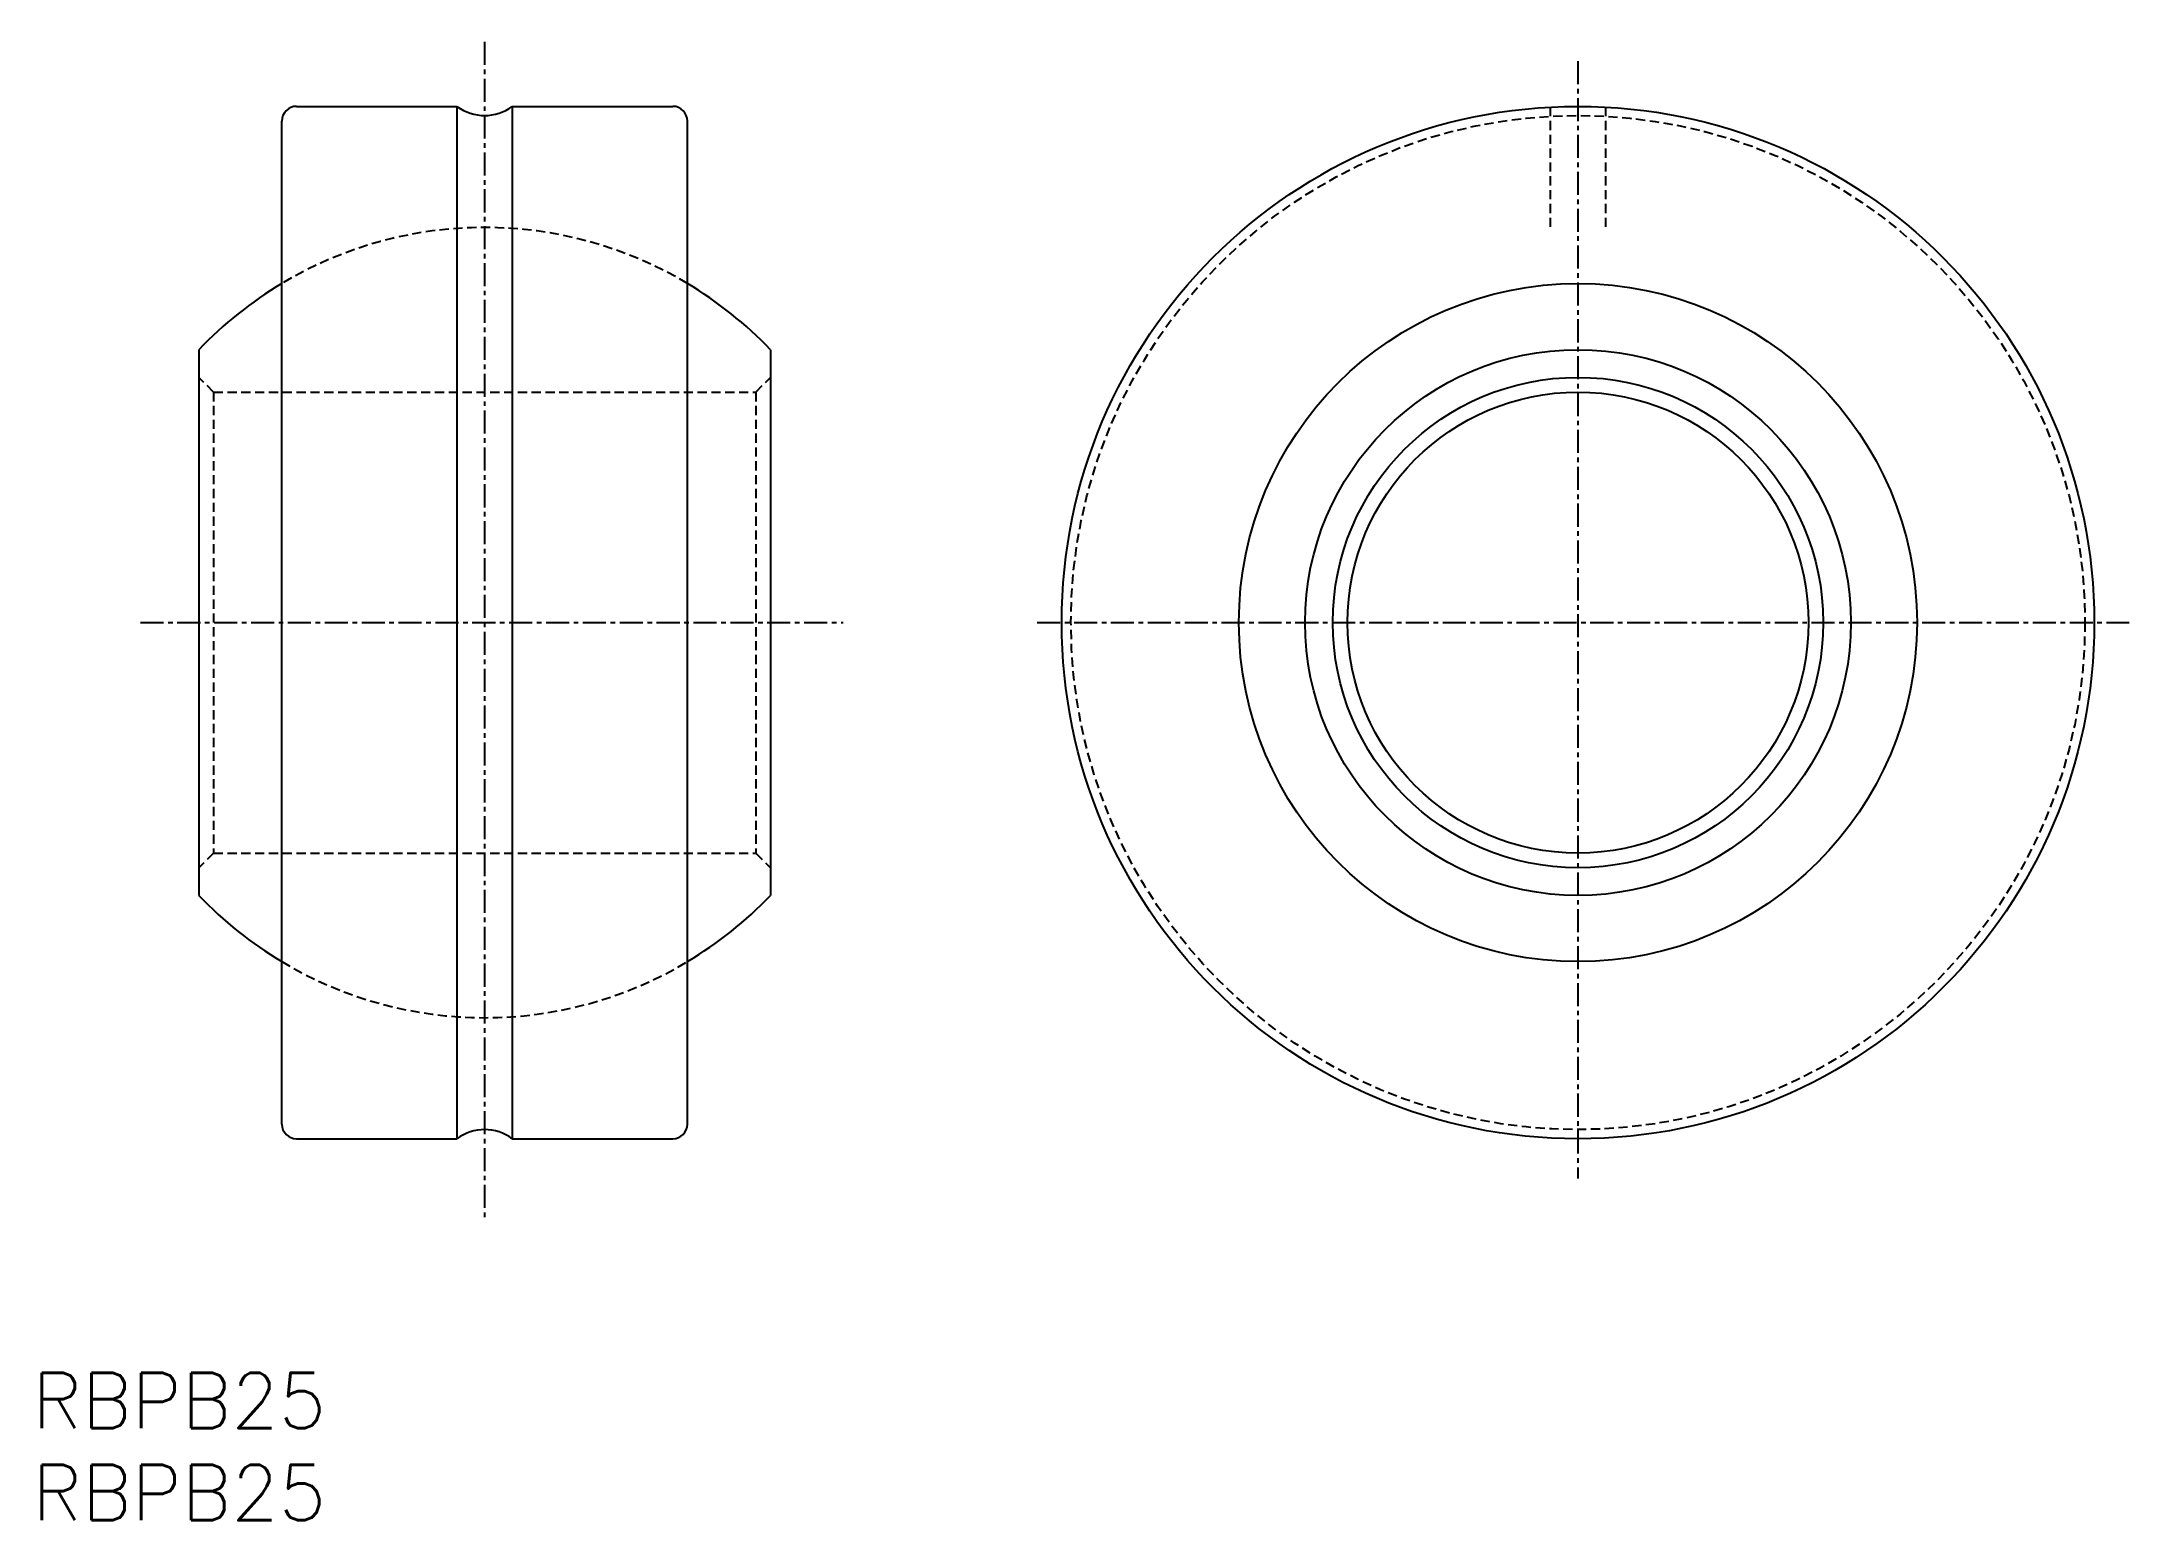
# Model space of a CAD drawing. Extents: x 90 to 204, y 62 to 143.
import ezdxf
from ezdxf.enums import TextEntityAlignment as Align

# ---------------------------------------------------------------- set-up
doc = ezdxf.new("R2010")
doc.units = 0
doc.linetypes.add('CENTER', pattern=[2, 1.25, -0.25, 0.25, -0.25])
doc.linetypes.add('DASHED', pattern=[0.75, 0.5, -0.25])
doc.layers.get('0').update_dxf_attribs({"linetype": 'CONTINUOUS'})
doc.layers.add('CENTER', color=1, linetype='CENTER')
doc.styles.get("Standard").update_dxf_attribs({"font": 'txt.shx', "bigfont": 'extfont.shx'})

msp = doc.modelspace()

# ---------------------------------------------------------------- linework, layer by layer
at = {"color": 7, "linetype": 'CONTINUOUS'}
for p, q in [((103.49, 83.92), (103.49, 138.32)), ((104.29, 139.12), (112.99, 139.12)), ((112.99, 139.12), (112.99, 83.12)), ((115.99, 139.12), (115.99, 83.12)), ((115.99, 139.12), (124.69, 139.12)), ((125.49, 83.92), (125.49, 138.32)), ((98.99, 125.92), (98.99, 96.32)), ((129.99, 125.92), (129.99, 96.32)), ((104.29, 83.12), (112.99, 83.12)), ((115.99, 83.12), (124.69, 83.12))]:
    msp.add_line(p, q, dxfattribs=at)
at = {"color": 3, "linetype": 'DASHED'}
for p, q in [((172.29, 139.08), (172.29, 132.55)), ((175.29, 139.08), (175.29, 132.55)), ((99.79, 123.62), (98.99, 124.42)), ((99.79, 123.62), (99.79, 98.62)), ((99.79, 123.62), (129.19, 123.62)), ((129.19, 123.62), (129.99, 124.42)), ((129.19, 123.62), (129.19, 98.62)), ((99.79, 98.62), (98.99, 97.82)), ((99.79, 98.62), (129.19, 98.62)), ((129.19, 98.62), (129.99, 97.82))]:
    msp.add_line(p, q, dxfattribs=at)
at = {"color": 7, "linetype": 'CONTINUOUS'}
for radius in [28, 18.39, 14.8, 13.3, 12.5]:
    msp.add_circle((173.79, 111.12), radius, dxfattribs=at)
at = {"color": 3, "linetype": 'DASHED'}
msp.add_circle((173.79, 111.12), 27.5, dxfattribs=at)
at = {"color": 7, "linetype": 'CONTINUOUS'}
for centre, radius, start, end in [((104.29, 138.32), 0.8, 90, 180), ((114.49, 141.12), 2.5, 233.1301, 306.8699), ((124.69, 138.32), 0.8, 0, 90), ((114.49, 111.12), 21.43, 120.8822, 136.3236), ((114.49, 111.12), 21.43, 43.6764, 59.1178), ((114.49, 111.12), 21.43, 223.6763, 239.1178), ((114.49, 111.12), 21.43, 300.8822, 316.3236), ((104.29, 83.92), 0.8, 180, 270), ((124.69, 83.92), 0.8, 270, 0), ((114.49, 81.12), 2.5, 53.1301, 126.8699)]:
    msp.add_arc(centre, radius, start, end, dxfattribs=at)
at = {"color": 3, "linetype": 'DASHED'}
for start, end in [(59.1178, 120.8822), (239.1178, 300.8822)]:
    msp.add_arc((114.49, 111.12), 21.43, start, end, dxfattribs=at)
at = {"layer": 'CENTER', "color": 1, "linetype": 'CENTER'}
for p, q in [((114.49, 142.62), (114.49, 78.74)), ((173.79, 141.57), (173.79, 80.97)), ((95.82, 111.12), (133.93, 111.12)), ((144.46, 111.12), (203.69, 111.12))]:
    msp.add_line(p, q, dxfattribs=at)

# ---------------------------------------------------------------- texts
at = {"color": 7, "linetype": 'CONTINUOUS'}
for p in [(89.95, 68.93), (89.95, 63.93)]:
    msp.add_text('RBPB25', height=3, dxfattribs=at).set_placement(p, align=Align.MIDDLE_LEFT)

doc.saveas('drawing.dxf')
